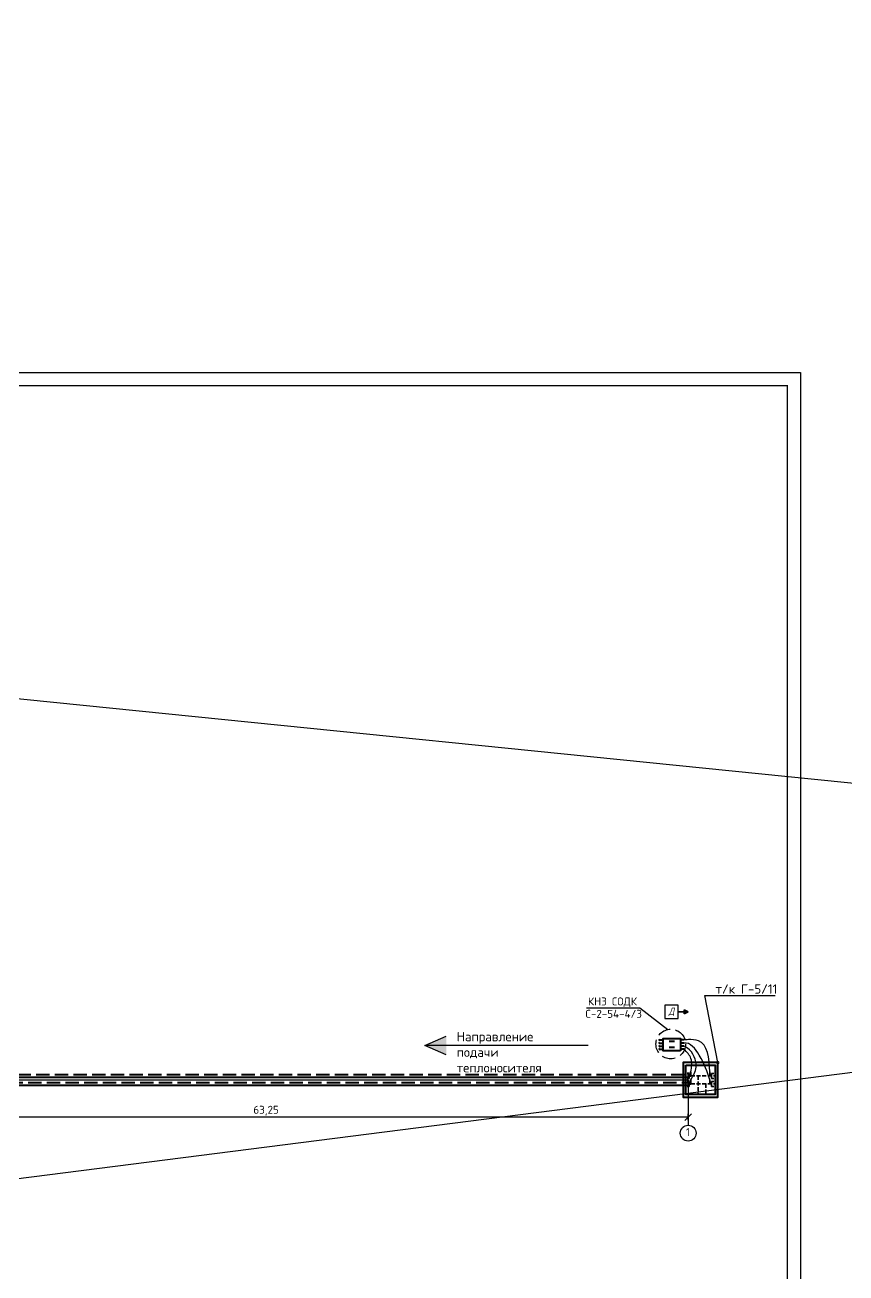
# Model space of a CAD drawing. Header units: millimetres. Extents: x -112426 to 6776, y 1218 to 38707.
# Drawn here: x 3219.2 to 3526.9, y 1483.6 to 1951.4 of the extents above; entities that cross this region are included whole.
import ezdxf
from ezdxf import colors
from ezdxf.entities.mleader import LeaderData, LeaderLine
from ezdxf.math import Vec2, Vec3

# ---------------------------------------------------------------- set-up
doc = ezdxf.new("R2010")
doc.units = ezdxf.units.MM
doc.linetypes.add('DASHED', pattern=[7, 5, -2, 0])
for name, color, linetype, lineweight in [('Размер 3.5', 250, 'Continuous', 35), ('Размеры на чертеже', 250, 'Continuous', 25), ('Таблица', 250, 'Continuous', 30), ('Тонкие', 5, 'Continuous', 30)]:
    doc.layers.add(name, color=color, linetype=linetype, lineweight=lineweight)
doc.styles.add('-ISOCPEUR-', font='isocpeur.TTF')
doc.styles.add('GOST', font='gost.shx', dxfattribs={"oblique": 15})
doc.dimstyles.new('М 1 к 200', dxfattribs={"dimtxt": 3.5, "dimasz": 2.5, "dimexe": 1.25, "dimexo": 0, "dimtad": 1, "dimlfac": 0.2, "dimrnd": 0.1, "dimzin": 1, "dimtxsty": 'GOST', "dimblk": 'OBLIQUE', "dimcen": 2.5, "dimclrd": 256, "dimclre": 256, "dimclrt": 256, "dimadec": 0, "dimazin": 2, "dimtfac": 1, "dimtmove": 0, "dimatfit": 3, "dimldrblk": 'NONE', "dimfxl": 1.25, "dimlwd": -1, "dimlwe": -1, "dimarcsym": 0})

# ---------------------------------------------------------------- blocks, each defined once
blk = doc.blocks.new('_Oblique')
at = {"color": 0, "linetype": 'ByBlock', "lineweight": -2}
blk.add_line((-0.5, -0.5), (0.5, 0.5), dxfattribs=at)
blk = doc.blocks.new('*D12')
at = {"transparency": 16777216}
for p, q in [((3151.38, 1540.84), (3151.38, 1543.24)), ((3467.8, 1541.99), (3151.38, 1541.99)), ((3467.8, 1540.84), (3467.8, 1543.24))]:
    blk.add_line(p, q, dxfattribs=at)
at = {"layer": 'Defpoints', "color": 0, "transparency": 16777216}
for p in [(3151.38, 1541.99), (3151.38, 1540.84), (3467.8, 1540.84)]:
    blk.add_point(p, dxfattribs=at)
at = {"transparency": 16777216, "xscale": 2.5, "yscale": 2.5, "zscale": 2.5, "rotation": 180}
blk.add_blockref('_Oblique', (3151.38, 1541.99), dxfattribs=at)
at = {"transparency": 16777216, "xscale": 2.5, "yscale": 2.5, "zscale": 2.5}
blk.add_blockref('_Oblique', (3467.8, 1541.99), dxfattribs=at)
at = {"transparency": 16777216, "insert": (3309.59, 1544.42), "char_height": 3, "attachment_point": 5, "style": '-ISOCPEUR-'}
blk.add_mtext('63,25', dxfattribs=at)
blk = doc.blocks.new('_None')
blk = doc.blocks.new('_DotSmall')
at = {"color": 0, "linetype": 'ByBlock', "const_width": 0.5}
blk.add_lwpolyline([(-0.0625, 0, 1), (0.0625, 0, 1)], format="xyb", close=True, dxfattribs=at)

msp = doc.modelspace()

# ---------------------------------------------------------------- hatches: boundary and pattern name
at = {"layer": 'Размер 3.5'}
h = msp.add_hatch(color=4, dxfattribs=at)
h.dxf.hatch_style = 1
h.paths.add_polyline_path([(3466.281, 1582.204), (3466.281, 1581.457), (3466.281, 1580.71), (3467.776, 1581.457)])
at = {"layer": 'Размеры на чертеже'}
h = msp.add_hatch(color=256, dxfattribs=at)
h.dxf.hatch_style = 1
h.paths.add_polyline_path([(3377.098, 1572.363), (3377.098, 1568.863), (3369.098, 1568.863)])
h.paths.add_polyline_path([(3369.098, 1568.863), (3377.098, 1568.863), (3377.098, 1565.363)])

# ---------------------------------------------------------------- linework, layer by layer
for p, q in [((3429.614, 1582.958), (3449.648, 1582.958)), ((3449.648, 1582.958), (3460.188, 1574.87)), ((3467.8, 1555.941), (3467.8, 1538.964))]:
    msp.add_line(p, q)
at = {"lineweight": 40}
for p, q in [((3457.126, 1570.926), (3456.799, 1571.133)), ((3457.126, 1570.926), (3456.799, 1570.719)), ((3457.126, 1569.779), (3456.799, 1569.986)), ((3457.126, 1569.779), (3456.799, 1569.572)), ((3457.126, 1568.632), (3456.799, 1568.838)), ((3457.126, 1568.632), (3456.799, 1568.425)), ((3457.133, 1567.489), (3456.806, 1567.696)), ((3457.133, 1567.489), (3456.806, 1567.282)), ((3457.133, 1570.93), (3458.438, 1570.93)), ((3457.133, 1569.783), (3458.438, 1569.783)), ((3457.133, 1568.636), (3458.438, 1568.636)), ((3457.133, 1567.489), (3458.438, 1567.489)), ((3462.712, 1570.322), (3460.623, 1570.322)), ((3462.712, 1568.097), (3460.623, 1568.097)), ((3466.202, 1570.93), (3464.897, 1570.93)), ((3466.202, 1569.783), (3464.897, 1569.783)), ((3466.202, 1568.636), (3464.897, 1568.636)), ((3466.202, 1567.489), (3464.897, 1567.489))]:
    msp.add_line(p, q, dxfattribs=at)
at = {"color": 1, "linetype": 'DASHED', "lineweight": 40}
msp.add_line((3153.378, 1557.941), (3467.8, 1557.941), dxfattribs=at)
at = {"color": 1, "linetype": 'ByBlock', "lineweight": 40}
for p, q in [((3468.177, 1558.406), (3467.419, 1558.406)), ((3467.8, 1557.941), (3467.8, 1556.941)), ((3468.177, 1558.406), (3468.177, 1557.441)), ((3468.824, 1557.441), (3468.824, 1559.005)), ((3152.378, 1556.941), (3467.8, 1556.941)), ((3468.177, 1556.475), (3467.419, 1556.475)), ((3468.177, 1556.475), (3468.177, 1557.441)), ((3468.177, 1557.441), (3468.824, 1557.441))]:
    msp.add_line(p, q, dxfattribs=at)
at = {"color": 5, "linetype": 'ByBlock', "lineweight": 40}
for p, q in [((3149.378, 1553.941), (3467.8, 1553.941)), ((3468.177, 1555.406), (3467.419, 1555.406)), ((3468.177, 1553.475), (3467.419, 1553.475)), ((3467.8, 1554.941), (3467.8, 1553.941)), ((3468.177, 1555.406), (3468.177, 1554.441)), ((3468.177, 1553.475), (3468.177, 1554.441)), ((3468.177, 1554.441), (3468.824, 1554.441)), ((3468.824, 1554.441), (3468.824, 1556.005))]:
    msp.add_line(p, q, dxfattribs=at)
at = {"color": 5, "linetype": 'DASHED', "lineweight": 40}
msp.add_line((3150.378, 1554.941), (3467.8, 1554.941), dxfattribs=at)
at = {"color": 7}
msp.add_line((3151.378, 1555.941), (3467.8, 1555.941), dxfattribs=at)
msp.add_lwpolyline([(2915.92, 1821.16), (3509.92, 1821.16), (3509.92, 1401.16), (2915.92, 1401.16)], close=True)
at = {"const_width": 0.5}
msp.add_lwpolyline([(2935.92, 1816.16), (3504.92, 1816.16), (3504.92, 1406.16), (2935.92, 1406.16)], close=True, dxfattribs=at)
at = {"lineweight": 40}
for points in [[(3464.897, 1566.915), (3458.438, 1566.915), (3458.438, 1571.504), (3464.897, 1571.504)], [(3478.878, 1562.441), (3465.878, 1562.441), (3465.878, 1549.441), (3478.878, 1549.441)], [(3466.878, 1561.441), (3477.878, 1561.441), (3477.878, 1550.441), (3466.878, 1550.441)]]:
    msp.add_lwpolyline(points, close=True, dxfattribs=at)
msp.add_circle((3467.8, 1535.999), 2.965)
for points in [[(3475.932, 1556.005), (3471.96, 1565.239), (3466.202, 1569.783), (3466.144, 1569.774)], [(3475.932, 1559.005), (3471.592, 1570.657), (3467.869, 1571.072), (3466.202, 1570.93)]]:
    msp.add_spline(points, degree=3)
at = {"layer": 'Размер 3.5'}
for p, q in [((3464.04, 1581.457), (3466.281, 1581.457)), ((3466.281, 1581.457), (3466.281, 1582.204)), ((3466.281, 1582.204), (3467.776, 1581.457)), ((3466.281, 1581.457), (3466.281, 1580.71)), ((3466.281, 1580.71), (3467.776, 1581.457))]:
    msp.add_line(p, q, dxfattribs=at)
at = {"layer": 'Размер 3.5', "linetype": 'DASHED', "ltscale": 0.3}
for p, q in [((3475.932, 1557.441), (3475.932, 1559.005)), ((3476.58, 1558.406), (3477.337, 1558.406)), ((3476.58, 1558.406), (3476.58, 1557.441)), ((3468.824, 1557.441), (3477.878, 1557.441)), ((3468.824, 1554.441), (3477.878, 1554.441)), ((3471.511, 1557.441), (3471.511, 1550.441)), ((3474.368, 1554.441), (3474.368, 1550.441)), ((3476.58, 1557.441), (3475.932, 1557.441)), ((3475.932, 1554.441), (3475.932, 1556.005)), ((3476.58, 1554.441), (3475.932, 1554.441)), ((3476.58, 1556.475), (3476.58, 1557.441)), ((3476.58, 1556.475), (3477.337, 1556.475)), ((3476.58, 1555.406), (3477.337, 1555.406)), ((3476.58, 1555.406), (3476.58, 1554.441)), ((3476.58, 1553.475), (3476.58, 1554.441)), ((3476.58, 1553.475), (3477.337, 1553.475))]:
    msp.add_line(p, q, dxfattribs=at)
at = {"layer": 'Размеры на чертеже'}
for p, q in [((3369.098, 1568.863), (3377.098, 1572.363)), ((3430.243, 1568.863), (3369.098, 1568.863)), ((3377.098, 1565.363), (3369.098, 1568.863))]:
    msp.add_line(p, q, dxfattribs=at)
at = {"layer": 'Тонкие', "color": 18, "true_color": 0x000000}
msp.add_lwpolyline([(3459.021, 1578.947), (3464.04, 1578.947), (3464.04, 1583.966), (3459.021, 1583.966)], close=True, dxfattribs=at)
at = {"layer": 'Тонкие', "linetype": 'DASHED'}
msp.add_circle((3461.26, 1569.414), 5.56, dxfattribs=at)
at = {"layer": 'Тонкие'}
for points in [[(3468.824, 1556.005), (3470.73, 1560.729), (3467.568, 1567.82), (3466.202, 1568.636)], [(3468.824, 1559.005), (3468.824, 1563.99), (3466.202, 1567.489)]]:
    msp.add_spline(points, degree=3, dxfattribs=at)

# ---------------------------------------------------------------- texts
at = {"char_height": 3, "style": '-ISOCPEUR-'}
for s, width, insert, attachment_point in [('КНЗ СОДК', 21.35415, (3448.561, 1586.885), 3), ('С-2-54-4/3', 6.35969, (3450.457, 1582.234), 3), ('1', 6.35969, (3466.941, 1537.904), 1)]:
    msp.add_mtext_dynamic_manual_height_columns(s, width=width, gutter_width=12.5, heights=[0], dxfattribs=dict(at, insert=insert, attachment_point=attachment_point))
at = {"layer": 'Размер 3.5', "insert": (3381.019, 1573.947), "char_height": 3.5, "width": 46.23496, "attachment_point": 1, "style": '-ISOCPEUR-'}
msp.add_mtext('\\A1;{\\C7;Направление подачи теплоносителя}', dxfattribs=at)
at = {"layer": 'Таблица', "insert": (3461.531, 1581.457), "char_height": 2.61476, "attachment_point": 5, "style": 'GOST'}
msp.add_mtext_dynamic_manual_height_columns('{\\C256;\\c0;Д}', width=5.01913, gutter_width=13.074, heights=[0], dxfattribs=at)

# ---------------------------------------------------------------- dimensions: what is measured, and where the dimension line sits
dim = msp.add_aligned_dim(p1=(3467.8, 1540.838), p2=(3151.378, 1540.838), distance=-1.152, text='63,25', dimstyle='М 1 к 200', override={"dimtxt": 3, "dimtxsty": '-ISOCPEUR-'})
dim.commit()
dim.dimension.update_dxf_attribs({"geometry": '*D12', "text_midpoint": (3309.589, 1544.415)})

# ---------------------------------------------------------------- next in the draw order: leaders
at = {"layer": 'Размер 3.5'}
ml = msp.add_multileader_mtext('Standard', dxfattribs=at)
ml.set_content('т/к Г-5/11', color=256, style='-ISOCPEUR-')
ml.set_leader_properties()
ml.set_arrow_properties(name='DOTSMALL')
ml.build(insert=Vec2(0, 0))
ml.multileader.update_dxf_attribs({"text_left_attachment_type": 6, "text_right_attachment_type": 6, "dogleg_length": 2, "arrow_head_size": 2})
ctx = ml.context
ctx.base_point, ctx.char_height, ctx.arrow_head_size, ctx.plane_origin = Vec3(3475.994, 1587.608), 3.5, 2, Vec3(3486.815, 1582.876)
ctx.left_attachment, ctx.right_attachment = 6, 6
notes = []
notes.append((ctx, [(0, (1, 1, 0), (3473.994, 1587.608), (1, 0), 2, [(0, [(3478.878, 1562.441)], 0, [])])]))
ctx.mtext.insert, ctx.mtext.flow_direction = Vec3(3477.994, 1591.808), 5
ctx.mtext.has_bg_fill, ctx.mtext.bg_color, ctx.mtext.bg_scale_factor, ctx.mtext.bg_transparency, ctx.mtext.use_window_bg_color = 1, -1027028792, 1.5, 0, 1
for ctx, leaders in notes:
    for number, flags, end, landing, length, lines in leaders:
        leader = LeaderData()
        leader.index, (leader.has_last_leader_line, leader.has_dogleg_vector, leader.attachment_direction) = number, flags
        leader.last_leader_point, leader.dogleg_vector, leader.dogleg_length = Vec3(end), Vec3(landing), length
        for number, points, colour, breaks in lines:
            line = LeaderLine()
            line.index, line.vertices, line.color, line.breaks = number, Vec3.list(points), colors.encode_raw_color(colour), breaks
            leader.lines.append(line)
        ctx.leaders.append(leader)

# ---------------------------------------------------------------- next in the draw order: linework, layer by layer
for p, q in [((6610.206, 1951.39), (857.036, 1218.247)), ((1022.192, 1920.504), (6776.04, 1339.375))]:
    msp.add_line(p, q)

doc.saveas('drawing.dxf')
